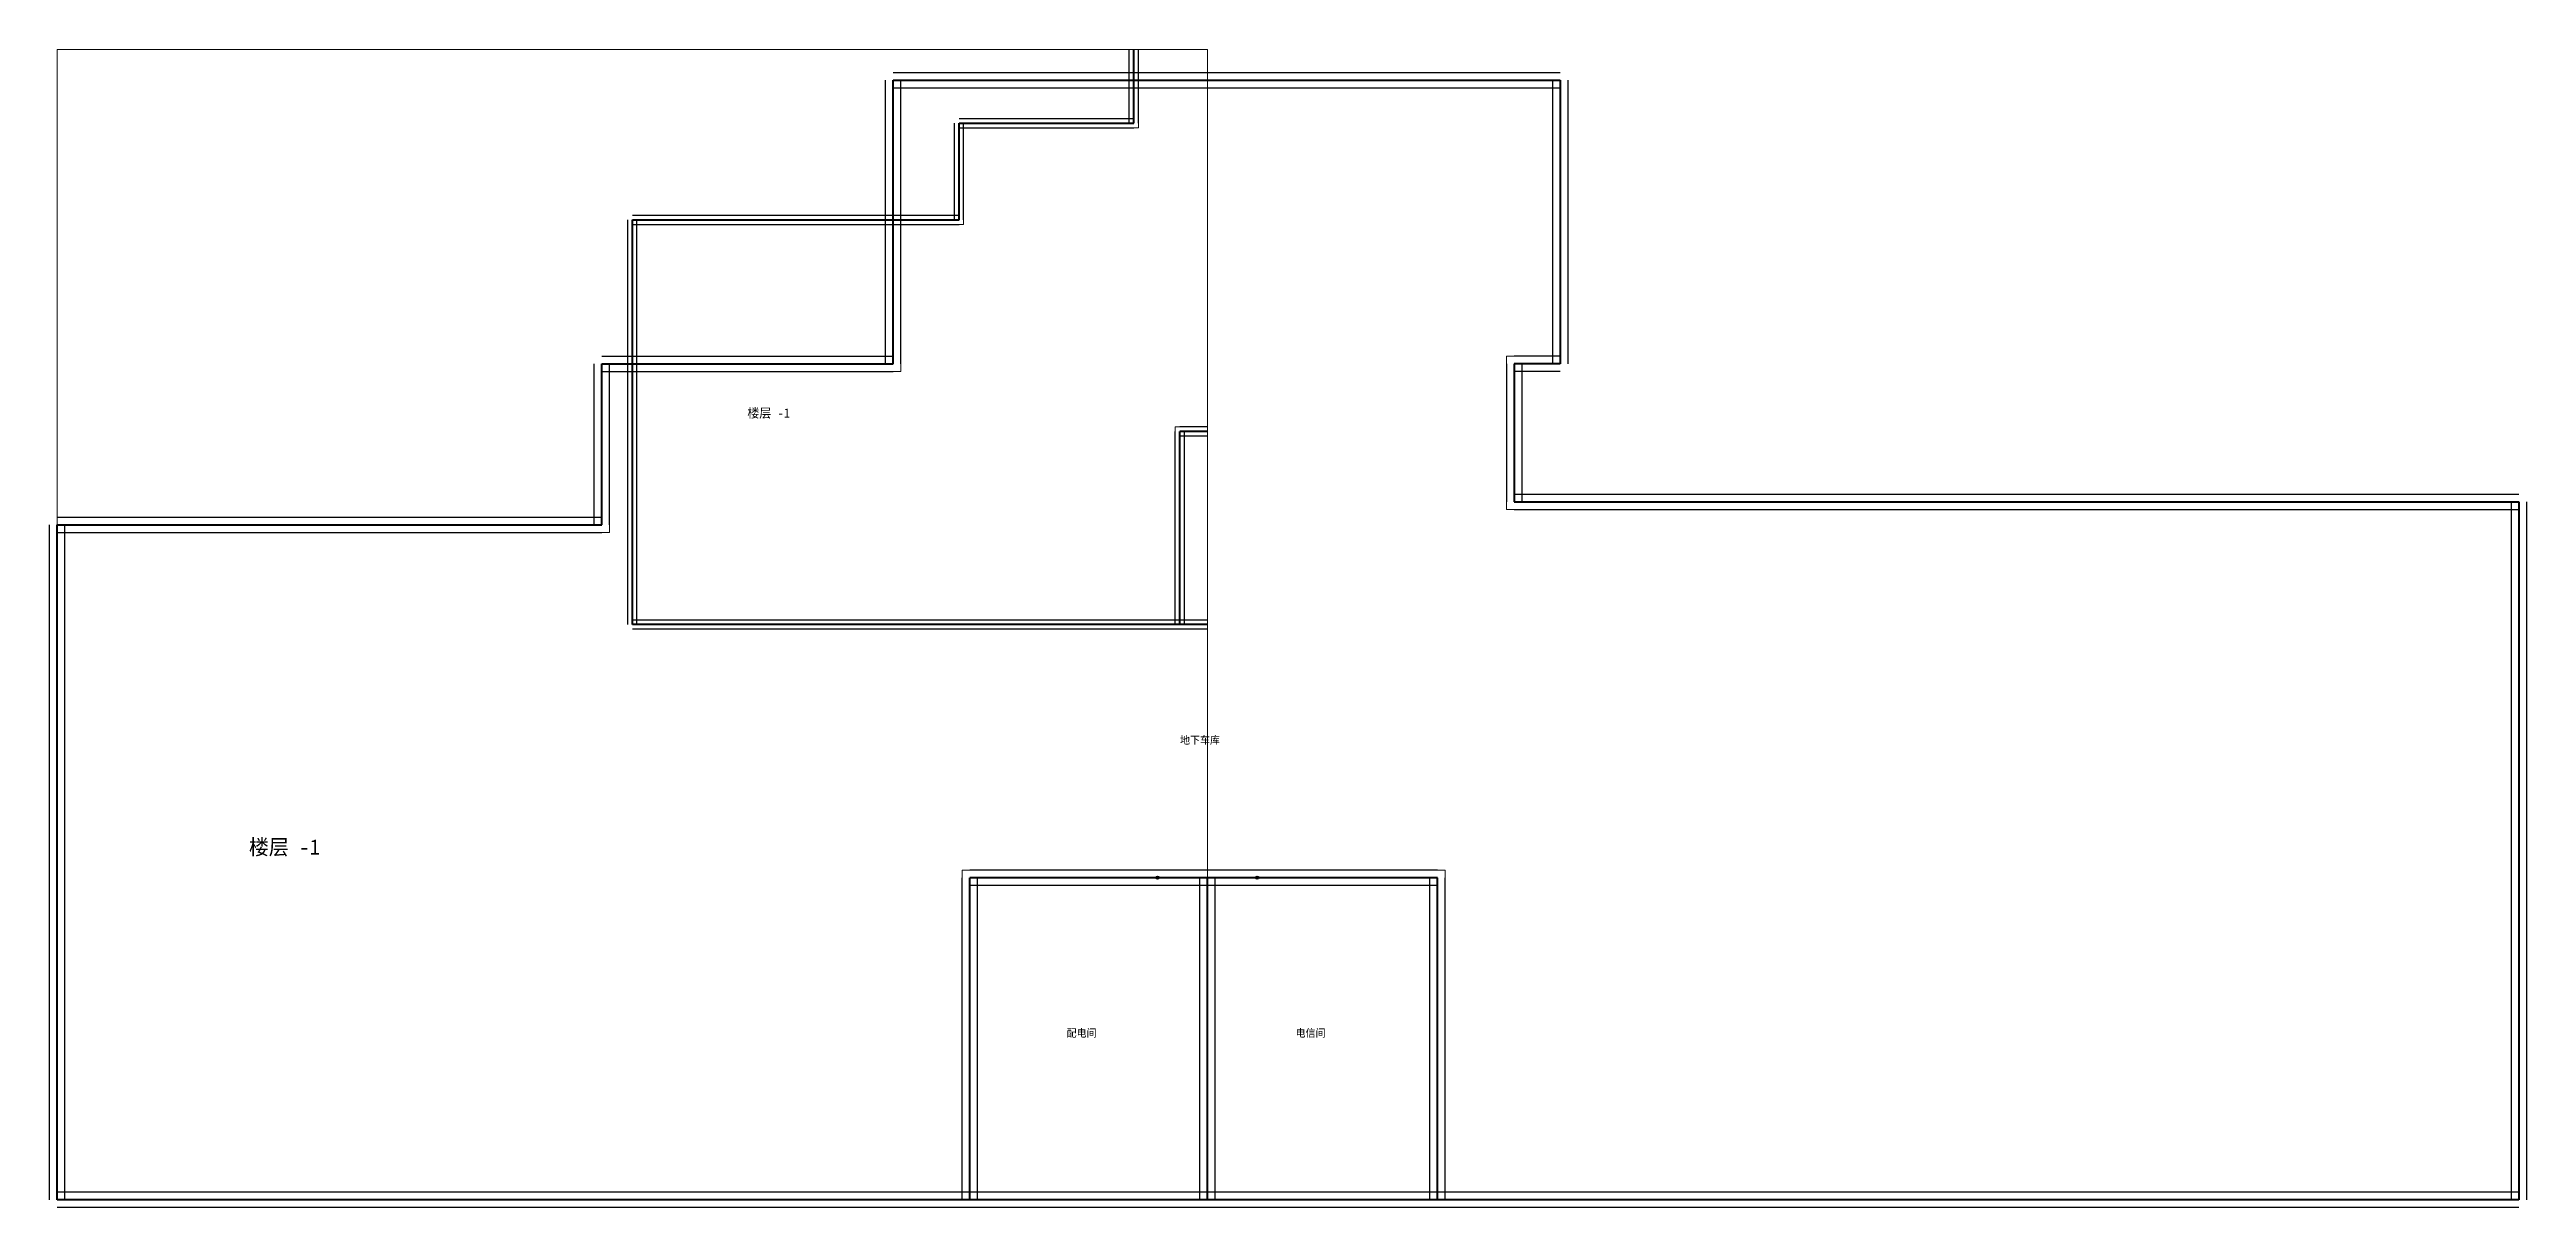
# Paper-space layout '楼层 -1' of a CAD drawing. Header units: metres. Extents: x -2 to 644, y -2 to 300.
# The model-space entities are those that its viewports show. They can reach past a viewport. Long polylines and large blocks are cut down to what shows.
import ezdxf

# ---------------------------------------------------------------- set-up
doc = ezdxf.new("R2010")
doc.units = ezdxf.units.M
for name, color, linetype in [('DOORS', 9, 'Continuous'), ('ROOMS', 9, 'Continuous'), ('TEXT', 3, 'Continuous'), ('WALLS', 7, 'Continuous')]:
    doc.layers.add(name, color=color, linetype=linetype)

# ---------------------------------------------------------------- blocks, each defined once
blk = doc.blocks.new('FLOOR_-1')
at = {"layer": 'DOORS', "color": 9, "lineweight": 35}
for p, q in [((296, 84), (278, 84)), ((322, 84), (304, 84))]:
    blk.add_line(p, q, dxfattribs=at)
at = {"layer": 'DOORS', "color": 9}
for centre in [(287, 84), (313, 84)]:
    blk.add_circle(centre, 0.4, dxfattribs=at)
at = {"layer": 'ROOMS', "color": 9, "lineweight": 20}
for points in [[(2, 2), (236, 2), (236, 86), (362, 86), (362, 2), (640, 2), (640, 180), (378, 180), (378, 220), (390, 220), (390, 290), (220, 290), (220, 216), (144, 216), (144, 174), (2, 174)], [(240, 2), (298, 2), (298, 82), (240, 82)], [(302, 2), (358, 2), (358, 82), (302, 82)]]:
    blk.add_lwpolyline(points, dxfattribs=at)
at = {"layer": 'WALLS', "lineweight": 25}
for p, q in [((216, 218), (216, 292)), ((218, 294), (392, 294)), ((220, 218), (220, 292)), ((390, 292), (390, 218)), ((394, 292), (394, 218)), ((218, 290), (392, 290)), ((142, 220), (218, 220)), ((392, 220), (380, 220)), ((140, 176), (140, 218)), ((142, 216), (218, 216)), ((144, 176), (144, 218)), ((378, 218), (378, 182)), ((392, 216), (380, 216)), ((382, 218), (382, 182)), ((380, 184), (642, 184)), ((640, 182), (640, 0)), ((644, 182), (644, 0)), ((-2, 0), (-2, 176)), ((0, 178), (142, 178)), ((2, 0), (2, 176)), ((380, 180), (642, 180)), ((0, 174), (142, 174)), ((236, 0), (236, 84)), ((300, 86), (238, 86)), ((240, 0), (240, 84)), ((298, 0), (298, 84)), ((360, 86), (300, 86)), ((302, 0), (302, 84)), ((358, 0), (358, 84)), ((362, 0), (362, 84)), ((300, 82), (238, 82)), ((360, 82), (300, 82)), ((238, 2), (0, 2)), ((300, 2), (238, 2)), ((360, 2), (300, 2)), ((642, 2), (360, 2)), ((238, -2), (0, -2)), ((300, -2), (238, -2)), ((360, -2), (300, -2)), ((642, -2), (360, -2))]:
    blk.add_line(p, q, dxfattribs=at)
at = {"layer": 'WALLS', "lineweight": 40}
for p, q in [((218, 292), (392, 292)), ((218, 218), (218, 292)), ((392, 292), (392, 218)), ((142, 176), (142, 218)), ((142, 218), (218, 218)), ((392, 218), (380, 218)), ((380, 218), (380, 182)), ((380, 182), (642, 182)), ((642, 182), (642, 0)), ((0, 176), (142, 176)), ((0, 0), (0, 176)), ((300, 84), (238, 84)), ((238, 0), (238, 84)), ((360, 84), (300, 84)), ((300, 0), (300, 84)), ((360, 0), (360, 84)), ((238, 0), (0, 0)), ((300, 0), (238, 0)), ((360, 0), (300, 0)), ((642, 0), (360, 0))]:
    blk.add_line(p, q, dxfattribs=at)
at = {"layer": 'TEXT', "color": 3}
for s, height, p in [('地下车库', 2, (292.85, 118.89)), ('楼层 -1', 4, (50, 90)), ('配电间', 2, (263.26, 42.49)), ('电信间', 2, (322.98, 42.49))]:
    blk.add_text(s, height=height, dxfattribs=at).set_placement(p)

msp = doc.modelspace()

# ---------------------------------------------------------------- block references
at = {"layer": 'WALLS'}
msp.add_blockref('FLOOR_-1', (0, 0), dxfattribs=at)

psp = doc.layouts.new('楼层 -1')

# ---------------------------------------------------------------- block references
psp.add_blockref('FLOOR_-1', (0, 0))

# ---------------------------------------------------------------- viewports
at = {"layer": 'VIEWPORTS'}
psp.add_viewport(center=(150, 150), size=(300, 300), view_center_point=(0, 0), view_height=500, dxfattribs=at)

doc.saveas('drawing.dxf')
